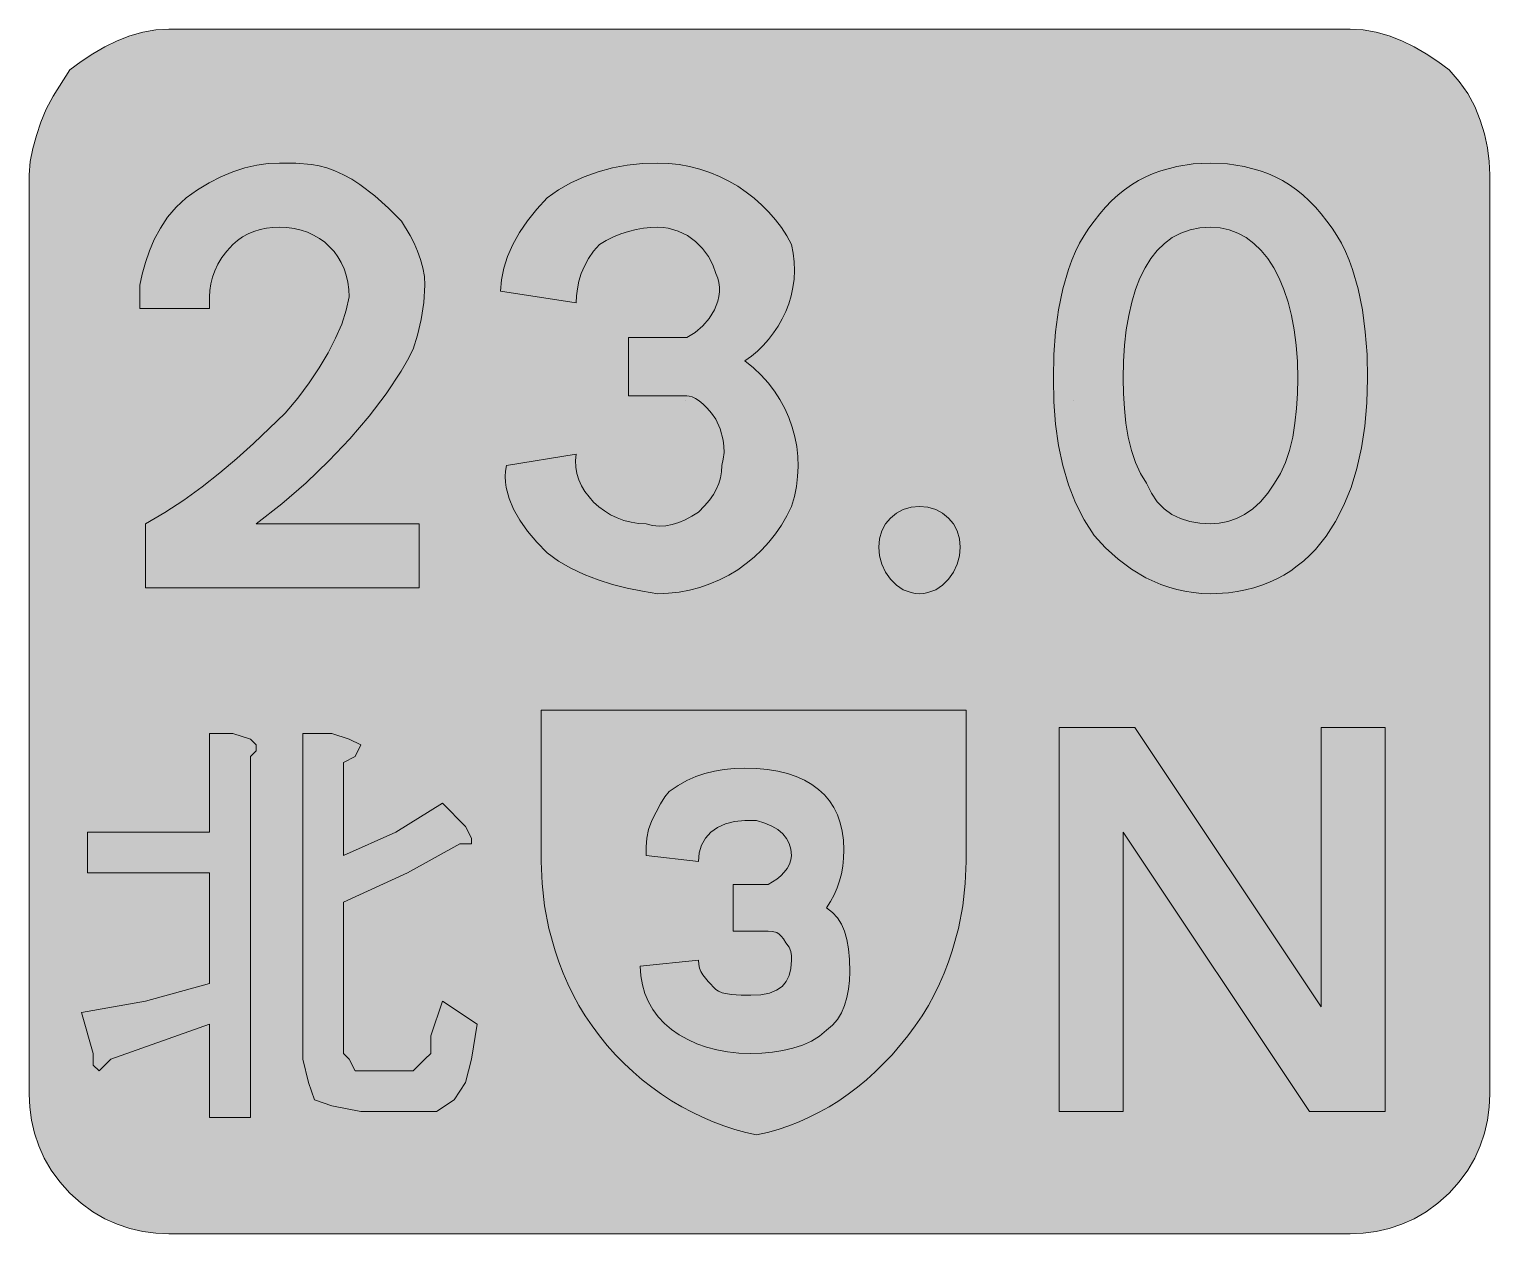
# Model space of a CAD drawing. Header units: metres. Extents: x 133 to 434, y 12 to 260.
import ezdxf

# ---------------------------------------------------------------- set-up
doc = ezdxf.new("R2010")
doc.units = ezdxf.units.M
for name, color, linetype, true_color in [('FILL_BLACK_000000', 7, 'Continuous', 0x000000), ('FILL_LIME_00FF00', 7, 'Continuous', 0x00ff00), ('FILL_WHITE_FFFFFF', 7, 'Continuous', 0xffffff), ('FILL_YELLOW_FFFF00', 7, 'Continuous', 0xffff00), ('STROKE_WHITE_FFFFFF', 7, 'Continuous', 0xffffff)]:
    doc.layers.add(name, color=color, linetype=linetype, true_color=true_color)

msp = doc.modelspace()

# ---------------------------------------------------------------- hatches: boundary and pattern name
at = {"layer": 'FILL_BLACK_000000', "true_color": 0x000000}
h = msp.add_hatch(color=7, dxfattribs=at)
h.dxf.hatch_style = 1
h.paths.add_polyline_path([(279.42, 49.04), (277.08, 49.29), (274.84, 49.7), (272.72, 50.25), (270.71, 50.96), (268.84, 51.81), (267.09, 52.79), (265.5, 53.91), (264.06, 55.15), (262.78, 56.52), (261.68, 58), (260.76, 59.59), (260.02, 61.29), (259.49, 63.09), (259.16, 64.98), (259.05, 66.96), (271.05, 68.16), (271.11, 67.31), (271.28, 66.55), (271.56, 65.84), (271.95, 65.16), (273.08, 63.77), (274.65, 62.16), (275.21, 61.76), (275.94, 61.47), (277.8, 61.11), (279.88, 60.98), (281.85, 60.96), (283.93, 61.07), (285.69, 61.41), (287.14, 61.97), (288.3, 62.76), (289.17, 63.77), (289.78, 65.01), (290.14, 66.47), (290.25, 68.16), (290.23, 69.06), (290.1, 69.96), (289.74, 70.86), (289.05, 71.76), (288.6, 72.55), (288.15, 73.15), (287.7, 73.57), (287.25, 73.86), (286.35, 74.12), (285.45, 74.16), (278.25, 74.16), (278.25, 83.76), (285.45, 83.76), (287.21, 84.87), (288.02, 85.55), (288.75, 86.31), (289.36, 87.12), (289.84, 87.98), (290.14, 88.86), (290.25, 89.76), (290.14, 91.05), (289.8, 92.23), (289.24, 93.3), (288.45, 94.26), (287.44, 95.1), (286.2, 95.83), (284.74, 96.45), (283.05, 96.96), (280.65, 96.96), (278.51, 96.8), (276.62, 96.32), (274.98, 95.57), (273.6, 94.56), (272.51, 93.33), (271.71, 91.9), (271.22, 90.3), (271.05, 88.56), (260.25, 89.76), (260.27, 91.56), (260.4, 93.36), (260.76, 95.16), (261.45, 96.96), (263.25, 100.41), (264.15, 101.85), (265.05, 102.96), (266.85, 104.2), (268.67, 105.23), (270.51, 106.06), (272.4, 106.71), (274.34, 107.19), (276.36, 107.52), (278.45, 107.7), (280.65, 107.76), (283.05, 107.69), (285.32, 107.48), (287.43, 107.14), (289.41, 106.65), (291.23, 106.04), (292.91, 105.29), (294.43, 104.42), (295.8, 103.41), (297.02, 102.28), (298.08, 101.02), (298.98, 99.64), (299.72, 98.14), (300.3, 96.52), (300.71, 94.78), (300.97, 92.93), (301.05, 90.96), (300.99, 89.21), (300.83, 87.57), (300.54, 86), (300.15, 84.51), (299.64, 83.07), (299.03, 81.68), (298.29, 80.31), (297.45, 78.96), (298.69, 78), (299.72, 76.9), (300.55, 75.63), (301.2, 74.16), (301.68, 72.47), (302.01, 70.52), (302.19, 68.3), (302.25, 65.76), (302.19, 63.96), (302.01, 62.2), (301.68, 60.49), (301.2, 58.86), (300.55, 57.35), (299.72, 55.97), (298.69, 54.77), (297.45, 53.76), (295.99, 52.52), (294.34, 51.49), (292.51, 50.66), (290.55, 50.01), (288.47, 49.53), (286.31, 49.2), (284.1, 49.02), (281.85, 48.96), (279.42, 49.04)])
at = {"layer": 'FILL_LIME_00FF00', "true_color": 0x00ff00}
h = msp.add_hatch(color=7, dxfattribs=at)
h.dxf.hatch_style = 1
h.paths.add_polyline_path([(405.45, 260.16), (408.15, 260), (410.83, 259.52), (413.49, 258.77), (416.1, 257.76), (418.66, 256.53), (421.14, 255.1), (423.55, 253.5), (425.85, 251.76), (427.93, 249.4), (429.69, 246.87), (431.14, 244.19), (432.3, 241.41), (433.17, 238.58), (433.78, 235.73), (434.14, 232.91), (434.25, 230.16), (434.25, 40.56), (434.14, 37.86), (433.78, 35.18), (433.17, 32.52), (432.3, 29.91), (431.14, 27.35), (429.69, 24.87), (427.93, 22.46), (425.85, 20.16), (423.55, 18.08), (421.14, 16.32), (418.66, 14.87), (416.1, 13.71), (413.49, 12.84), (410.83, 12.23), (408.15, 11.87), (405.45, 11.76), (161.85, 11.76), (159.15, 11.87), (156.47, 12.23), (153.81, 12.84), (151.2, 13.71), (148.64, 14.87), (146.16, 16.32), (143.75, 18.08), (141.45, 20.16), (139.37, 22.46), (137.61, 24.87), (136.16, 27.35), (135, 29.91), (134.13, 32.52), (133.52, 35.18), (133.16, 37.86), (133.05, 40.56), (133.05, 230.16), (133.26, 232.86), (133.8, 235.56), (134.57, 238.26), (135.45, 240.96), (136.56, 243.66), (138, 246.36), (141.45, 251.76), (143.75, 253.5), (146.16, 255.1), (148.64, 256.53), (151.2, 257.76), (153.81, 258.77), (156.47, 259.52), (159.15, 260), (161.85, 260.16), (405.45, 260.16)])
at = {"layer": 'FILL_WHITE_FFFFFF', "true_color": 0xffffff}
h = msp.add_hatch(color=7, dxfattribs=at)
h.dxf.hatch_style = 1
h.paths.add_polyline_path([(155.85, 202.56), (155.85, 207.36), (156.36, 209.66), (157.01, 212.03), (157.83, 214.43), (158.85, 216.81), (160.09, 219.14), (161.59, 221.37), (163.36, 223.45), (165.45, 225.36), (167.75, 227.05), (170.14, 228.51), (172.58, 229.75), (175.05, 230.76), (177.52, 231.55), (179.96, 232.11), (182.35, 232.45), (184.65, 232.56), (188.06, 232.52), (191.25, 232.26), (192.83, 231.97), (194.44, 231.55), (196.1, 230.95), (197.85, 230.16), (199.6, 229.21), (201.24, 228.15), (204.3, 225.81), (207.13, 223.24), (209.85, 220.56), (211.61, 217.65), (212.42, 216.07), (213.15, 214.41), (213.76, 212.7), (214.24, 210.94), (214.54, 209.16), (214.65, 207.36), (214.44, 203.78), (213.9, 200.31), (213.13, 197.07), (212.25, 194.16), (211.06, 191.9), (209.73, 189.61), (206.68, 184.99), (203.16, 180.34), (199.2, 175.71), (194.85, 171.13), (190.14, 166.65), (185.13, 162.32), (179.85, 158.16), (213.45, 158.16), (213.45, 144.96), (157.05, 144.96), (157.05, 158.16), (161.04, 160.52), (164.93, 163.07), (168.69, 165.8), (172.35, 168.66), (175.89, 171.64), (179.33, 174.7), (185.85, 180.96), (188.44, 184.11), (190.78, 187.24), (192.87, 190.35), (194.7, 193.41), (196.24, 196.42), (197.49, 199.35), (198.43, 202.21), (199.05, 204.96), (198.98, 206.51), (198.78, 207.99), (198.44, 209.41), (197.98, 210.75), (197.4, 212.02), (196.71, 213.21), (195.91, 214.31), (195, 215.31), (194, 216.22), (192.9, 217.02), (191.71, 217.71), (190.44, 218.29), (189.1, 218.75), (187.68, 219.09), (186.2, 219.29), (184.65, 219.36), (183.3, 219.3), (181.97, 219.13), (180.66, 218.85), (179.4, 218.46), (178.19, 217.95), (177.06, 217.33), (176, 216.6), (175.05, 215.76), (173.81, 214.41), (172.78, 213.06), (171.95, 211.71), (171.3, 210.36), (170.82, 209.01), (170.49, 207.66), (170.31, 206.31), (170.25, 204.96), (170.25, 202.56), (155.85, 202.56)])
h = msp.add_hatch(color=7, dxfattribs=at)
h.dxf.hatch_style = 1
h.paths.add_polyline_path([(256.65, 184.56), (256.65, 196.56), (266.25, 196.56), (267.45, 196.56), (268.65, 196.56), (270.38, 197.62), (271.95, 198.96), (273.29, 200.53), (274.35, 202.26), (275.07, 204.11), (275.29, 205.05), (275.4, 206.01), (275.4, 206.97), (275.28, 207.91), (275.03, 208.85), (274.65, 209.76), (274.04, 211.55), (273.11, 213.28), (271.91, 214.91), (270.45, 216.36), (268.77, 217.59), (266.89, 218.53), (264.84, 219.14), (263.76, 219.3), (262.65, 219.36), (261.25, 219.3), (259.76, 219.13), (258.22, 218.85), (256.65, 218.46), (255.08, 217.95), (253.54, 217.33), (252.05, 216.6), (250.65, 215.76), (249.41, 214.36), (248.38, 212.87), (247.55, 211.33), (246.9, 209.76), (246.42, 208.19), (246.09, 206.65), (245.91, 205.16), (245.85, 203.76), (230.25, 206.16), (230.42, 208.46), (230.91, 210.85), (231.71, 213.29), (232.8, 215.76), (234.18, 218.23), (235.82, 220.67), (237.71, 223.06), (239.85, 225.36), (242.21, 227.05), (244.76, 228.51), (247.49, 229.75), (250.35, 230.76), (253.33, 231.55), (256.39, 232.11), (259.5, 232.45), (262.65, 232.56), (264.88, 232.48), (267.08, 232.23), (269.24, 231.83), (271.35, 231.28), (273.4, 230.6), (275.39, 229.78), (277.31, 228.83), (279.15, 227.76), (280.91, 226.58), (282.57, 225.29), (284.14, 223.91), (285.6, 222.43), (286.95, 220.88), (288.18, 219.24), (289.28, 217.53), (290.25, 215.76), (290.62, 213.96), (290.82, 212.17), (290.87, 210.39), (290.78, 208.63), (290.54, 206.91), (290.17, 205.21), (289.67, 203.56), (289.05, 201.96), (288.32, 200.41), (287.48, 198.93), (286.55, 197.52), (285.53, 196.18), (284.42, 194.93), (283.23, 193.78), (281.97, 192.72), (280.65, 191.76), (282.38, 190.36), (283.97, 188.85), (285.41, 187.24), (286.71, 185.55), (287.86, 183.79), (288.86, 181.95), (289.7, 180.06), (290.4, 178.11), (290.94, 176.12), (291.33, 174.1), (291.55, 172.05), (291.62, 169.99), (291.52, 167.92), (291.26, 165.85), (290.84, 163.8), (290.25, 161.76), (289.28, 159.78), (288.18, 157.89), (286.95, 156.09), (285.6, 154.39), (284.14, 152.8), (282.57, 151.32), (280.91, 149.95), (279.15, 148.71), (277.31, 147.59), (275.39, 146.61), (273.4, 145.76), (271.35, 145.05), (269.24, 144.5), (267.08, 144.09), (264.88, 143.84), (262.65, 143.76), (259.5, 144.27), (256.39, 144.9), (253.33, 145.68), (250.35, 146.61), (247.49, 147.71), (244.76, 148.99), (242.21, 150.47), (239.85, 152.16), (237.72, 154.41), (235.84, 156.66), (234.24, 158.91), (232.95, 161.16), (232, 163.41), (231.41, 165.66), (231.27, 166.78), (231.22, 167.91), (231.28, 169.03), (231.45, 170.16), (245.85, 172.56), (245.72, 171.21), (245.78, 169.87), (246.01, 168.56), (246.41, 167.27), (246.97, 166.03), (247.66, 164.84), (248.5, 163.71), (249.45, 162.66), (250.52, 161.69), (251.69, 160.82), (252.95, 160.05), (254.29, 159.4), (255.7, 158.87), (257.17, 158.48), (258.69, 158.24), (260.25, 158.16), (261.6, 157.82), (262.95, 157.69), (264.3, 157.76), (265.65, 158.01), (267, 158.43), (268.35, 159), (269.7, 159.72), (271.05, 160.56), (272.29, 161.86), (273.32, 163.07), (274.15, 164.23), (274.8, 165.36), (275.28, 166.49), (275.61, 167.65), (275.79, 168.86), (275.85, 170.16), (276.19, 171.51), (276.34, 172.84), (276.31, 174.15), (276.15, 175.41), (275.51, 177.75), (274.65, 179.76), (273.75, 181), (272.87, 182.03), (272.01, 182.86), (271.2, 183.51), (270.44, 183.99), (269.76, 184.32), (269.15, 184.5), (268.65, 184.56), (256.65, 184.56)])
h = msp.add_hatch(color=7, dxfattribs=at)
h.dxf.hatch_style = 1
h.paths.add_polyline_path([(344.72, 197.78), (345.33, 202.31), (346.2, 206.61), (347.36, 210.62), (348.04, 212.51), (348.81, 214.32), (349.65, 216.03), (350.57, 217.64), (351.57, 219.15), (352.65, 220.56), (353.8, 222.08), (355.01, 223.49), (356.27, 224.79), (357.58, 225.98), (358.94, 227.07), (360.35, 228.05), (361.8, 228.93), (363.3, 229.71), (364.84, 230.39), (366.42, 230.98), (369.69, 231.87), (373.11, 232.39), (376.65, 232.56), (380.19, 232.39), (383.61, 231.87), (386.88, 230.98), (388.46, 230.39), (390, 229.71), (391.5, 228.93), (392.95, 228.05), (394.36, 227.07), (395.72, 225.98), (397.03, 224.79), (398.29, 223.49), (399.5, 222.08), (400.65, 220.56), (401.73, 219.15), (402.73, 217.64), (403.65, 216.03), (404.49, 214.32), (405.26, 212.51), (405.94, 210.62), (407.1, 206.61), (407.97, 202.31), (408.58, 197.78), (408.94, 193.05), (409.05, 188.16), (408.91, 183.11), (408.49, 178.33), (407.81, 173.81), (406.86, 169.58), (405.64, 165.63), (404.18, 161.98), (402.46, 158.64), (400.5, 155.61), (398.3, 152.9), (397.11, 151.68), (395.87, 150.53), (394.56, 149.47), (393.2, 148.5), (391.79, 147.61), (390.32, 146.82), (388.79, 146.11), (387.22, 145.49), (385.58, 144.97), (383.9, 144.54), (382.16, 144.2), (380.38, 143.96), (376.65, 143.76), (374.86, 143.82), (373.11, 143.98), (371.38, 144.25), (369.69, 144.62), (368.04, 145.09), (366.42, 145.66), (363.3, 147.06), (360.35, 148.8), (357.58, 150.85), (355.01, 153.18), (352.65, 155.76), (350.57, 159.02), (348.81, 162.51), (347.36, 166.22), (346.2, 170.16), (345.33, 174.32), (344.72, 178.71), (344.36, 183.32), (344.25, 188.16), (344.36, 193.05), (344.72, 197.78)])
h.paths.add_polyline_path([(380.23, 158.63), (381.99, 159.24), (383.7, 160.11), (385.36, 161.27), (386.94, 162.72), (388.45, 164.48), (389.85, 166.56), (391.09, 168.52), (392.12, 170.78), (392.95, 173.29), (393.6, 176.01), (394.08, 178.9), (394.41, 181.92), (394.59, 185.02), (394.65, 188.16), (394.57, 191.67), (394.32, 195.01), (393.91, 198.17), (393.36, 201.13), (392.65, 203.9), (391.8, 206.47), (390.82, 208.82), (389.7, 210.96), (388.46, 212.87), (387.09, 214.55), (385.61, 215.99), (384.02, 217.18), (382.32, 218.13), (380.52, 218.81), (378.63, 219.22), (376.65, 219.36), (374.47, 219.22), (372.43, 218.81), (370.53, 218.13), (368.78, 217.18), (367.16, 215.99), (365.68, 214.55), (364.35, 212.87), (363.15, 210.96), (362.1, 208.82), (361.18, 206.47), (360.41, 203.9), (359.78, 201.13), (359.28, 198.17), (358.93, 195.01), (358.72, 191.67), (358.65, 188.16), (358.71, 185.02), (358.89, 181.92), (359.22, 178.9), (359.7, 176.01), (360.35, 173.29), (361.18, 170.78), (362.21, 168.52), (363.45, 166.56), (364.46, 164.48), (365.68, 162.72), (367.1, 161.27), (368.7, 160.11), (370.47, 159.24), (372.39, 158.63), (374.46, 158.27), (376.65, 158.16), (378.45, 158.27), (380.23, 158.63)], flags=16)
h = msp.add_hatch(color=7, dxfattribs=at)
h.dxf.hatch_style = 1
h.paths.add_polyline_path([(324.89, 151.57), (324.41, 149.83), (323.66, 148.21), (322.65, 146.76), (321.42, 145.53), (319.99, 144.58), (318.39, 143.98), (317.54, 143.82), (316.65, 143.76), (315.76, 143.82), (314.91, 143.98), (313.31, 144.58), (311.88, 145.53), (310.65, 146.76), (309.64, 148.21), (308.89, 149.83), (308.41, 151.57), (308.25, 153.36), (308.41, 155.1), (308.89, 156.7), (309.64, 158.13), (310.65, 159.36), (311.88, 160.37), (313.31, 161.12), (314.91, 161.6), (316.65, 161.76), (318.39, 161.6), (319.99, 161.12), (321.42, 160.37), (322.65, 159.36), (323.66, 158.13), (324.41, 156.7), (324.89, 155.1), (325.05, 153.36), (324.89, 151.57)])
h = msp.add_hatch(color=7, dxfattribs=at)
h.dxf.hatch_style = 1
h.paths.add_polyline_path([(170.25, 94.56), (170.25, 114.96), (175.05, 114.96), (178.65, 113.76), (179.85, 112.56), (179.85, 111.36), (178.65, 110.16), (178.65, 35.76), (170.25, 35.76), (170.25, 54.96), (149.85, 47.76), (148.65, 46.56), (147.45, 45.36), (146.25, 46.56), (146.25, 48.96), (143.85, 57.36), (157.05, 59.76), (170.25, 63.36), (170.25, 86.16), (145.05, 86.16), (145.05, 94.56), (170.25, 94.56)])
h = msp.add_hatch(color=7, dxfattribs=at)
h.dxf.hatch_style = 1
h.paths.add_polyline_path([(195.45, 114.96), (199.05, 113.76), (201.45, 112.56), (200.25, 110.16), (197.85, 108.96), (197.85, 89.76), (208.65, 94.56), (218.25, 100.56), (223.05, 95.76), (224.25, 93.36), (224.25, 92.16), (223.05, 92.16), (221.85, 92.16), (211.05, 86.16), (197.85, 80.16), (197.85, 52.56), (197.85, 48.96), (199.05, 47.76), (200.25, 45.36), (202.65, 45.36), (209.85, 45.36), (212.25, 45.36), (214.65, 47.76), (215.85, 48.96), (215.85, 52.56), (218.25, 59.76), (225.45, 54.96), (224.25, 47.76), (223.05, 42.96), (220.65, 39.36), (217.05, 36.96), (212.25, 36.96), (201.45, 36.96), (195.45, 38.16), (191.85, 39.36), (190.65, 42.96), (189.45, 47.76), (189.45, 114.96), (195.45, 114.96)])
h = msp.add_hatch(color=7, dxfattribs=at)
h.dxf.hatch_style = 1
h.paths.add_polyline_path([(358.65, 94.56), (358.65, 36.96), (345.45, 36.96), (345.45, 116.16), (361.05, 116.16), (399.45, 58.56), (399.45, 116.16), (412.65, 116.16), (412.65, 36.96), (397.05, 36.96), (358.65, 94.56)])
at = {"layer": 'FILL_YELLOW_FFFF00', "true_color": 0xffff00}
h = msp.add_hatch(color=7, dxfattribs=at)
h.dxf.hatch_style = 1
h.paths.add_polyline_path([(280.8, 32.67), (278.56, 33.28), (276.32, 34.01), (274.11, 34.84), (271.91, 35.78), (269.74, 36.82), (267.6, 37.97), (265.5, 39.21), (263.44, 40.55), (261.43, 41.99), (259.47, 43.53), (257.57, 45.15), (255.73, 46.87), (253.96, 48.68), (252.27, 50.58), (250.65, 52.56), (249.13, 54.61), (247.72, 56.72), (246.42, 58.86), (245.23, 61.05), (244.14, 63.28), (243.16, 65.53), (242.28, 67.81), (241.5, 70.11), (240.23, 74.74), (239.34, 79.39), (238.82, 84.01), (238.65, 88.56), (238.65, 119.76), (326.25, 119.76), (326.25, 88.56), (326.08, 84.01), (325.56, 79.39), (324.67, 74.74), (323.4, 70.11), (322.62, 67.81), (321.74, 65.53), (320.76, 63.28), (319.67, 61.05), (318.48, 58.86), (317.18, 56.72), (315.77, 54.61), (314.25, 52.56), (310.99, 48.68), (307.52, 45.15), (305.71, 43.53), (303.85, 41.99), (301.95, 40.55), (300, 39.21), (298.01, 37.97), (295.98, 36.82), (293.91, 35.78), (291.81, 34.84), (289.67, 34.01), (287.49, 33.28), (285.29, 32.67), (283.05, 32.16), (280.8, 32.67)])

# ---------------------------------------------------------------- linework, layer by layer
at = {"layer": 'FILL_BLACK_000000', "lineweight": 0, "true_color": 0x000000}
msp.add_lwpolyline([(279.42, 49.04), (277.08, 49.29), (274.84, 49.7), (272.72, 50.25), (270.71, 50.96), (268.84, 51.81), (267.09, 52.79), (265.5, 53.91), (264.06, 55.15), (262.78, 56.52), (261.68, 58), (260.76, 59.59), (260.02, 61.29), (259.49, 63.09), (259.16, 64.98), (259.05, 66.96), (271.05, 68.16), (271.11, 67.31), (271.28, 66.55), (271.56, 65.84), (271.95, 65.16), (273.08, 63.77), (274.65, 62.16), (275.21, 61.76), (275.94, 61.47), (277.8, 61.11), (279.88, 60.98), (281.85, 60.96), (283.93, 61.07), (285.69, 61.41), (287.14, 61.97), (288.3, 62.76), (289.17, 63.77), (289.78, 65.01), (290.14, 66.47), (290.25, 68.16), (290.23, 69.06), (290.1, 69.96), (289.74, 70.86), (289.05, 71.76), (288.6, 72.55), (288.15, 73.15), (287.7, 73.57), (287.25, 73.86), (286.35, 74.12), (285.45, 74.16), (278.25, 74.16), (278.25, 83.76), (285.45, 83.76), (287.21, 84.87), (288.02, 85.55), (288.75, 86.31), (289.36, 87.12), (289.84, 87.98), (290.14, 88.86), (290.25, 89.76), (290.14, 91.05), (289.8, 92.23), (289.24, 93.3), (288.45, 94.26), (287.44, 95.1), (286.2, 95.83), (284.74, 96.45), (283.05, 96.96), (280.65, 96.96), (278.51, 96.8), (276.62, 96.32), (274.98, 95.57), (273.6, 94.56), (272.51, 93.33), (271.71, 91.9), (271.22, 90.3), (271.05, 88.56), (260.25, 89.76), (260.27, 91.56), (260.4, 93.36), (260.76, 95.16), (261.45, 96.96), (263.25, 100.41), (264.15, 101.85), (265.05, 102.96), (266.85, 104.2), (268.67, 105.23), (270.51, 106.06), (272.4, 106.71), (274.34, 107.19), (276.36, 107.52), (278.45, 107.7), (280.65, 107.76), (283.05, 107.69), (285.32, 107.48), (287.43, 107.14), (289.41, 106.65), (291.23, 106.04), (292.91, 105.29), (294.43, 104.42), (295.8, 103.41), (297.02, 102.28), (298.08, 101.02), (298.98, 99.64), (299.72, 98.14), (300.3, 96.52), (300.71, 94.78), (300.97, 92.93), (301.05, 90.96), (300.99, 89.21), (300.83, 87.57), (300.54, 86), (300.15, 84.51), (299.64, 83.07), (299.03, 81.68), (298.29, 80.31), (297.45, 78.96), (298.69, 78), (299.72, 76.9), (300.55, 75.63), (301.2, 74.16), (301.68, 72.47), (302.01, 70.52), (302.19, 68.3), (302.25, 65.76), (302.19, 63.96), (302.01, 62.2), (301.68, 60.49), (301.2, 58.86), (300.55, 57.35), (299.72, 55.97), (298.69, 54.77), (297.45, 53.76), (295.99, 52.52), (294.34, 51.49), (292.51, 50.66), (290.55, 50.01), (288.47, 49.53), (286.31, 49.2), (284.1, 49.02), (281.85, 48.96)], close=True, dxfattribs=at)
at = {"layer": 'FILL_LIME_00FF00', "lineweight": 0, "true_color": 0x00ff00}
msp.add_lwpolyline([(405.45, 260.16), (408.15, 260), (410.83, 259.52), (413.49, 258.77), (416.1, 257.76), (418.66, 256.53), (421.14, 255.1), (423.55, 253.5), (425.85, 251.76), (427.93, 249.4), (429.69, 246.87), (431.14, 244.19), (432.3, 241.41), (433.17, 238.58), (433.78, 235.73), (434.14, 232.91), (434.25, 230.16), (434.25, 40.56), (434.14, 37.86), (433.78, 35.18), (433.17, 32.52), (432.3, 29.91), (431.14, 27.35), (429.69, 24.87), (427.93, 22.46), (425.85, 20.16), (423.55, 18.08), (421.14, 16.32), (418.66, 14.87), (416.1, 13.71), (413.49, 12.84), (410.83, 12.23), (408.15, 11.87), (405.45, 11.76), (161.85, 11.76), (159.15, 11.87), (156.47, 12.23), (153.81, 12.84), (151.2, 13.71), (148.64, 14.87), (146.16, 16.32), (143.75, 18.08), (141.45, 20.16), (139.37, 22.46), (137.61, 24.87), (136.16, 27.35), (135, 29.91), (134.13, 32.52), (133.52, 35.18), (133.16, 37.86), (133.05, 40.56), (133.05, 230.16), (133.26, 232.86), (133.8, 235.56), (134.57, 238.26), (135.45, 240.96), (136.56, 243.66), (138, 246.36), (141.45, 251.76), (143.75, 253.5), (146.16, 255.1), (148.64, 256.53), (151.2, 257.76), (153.81, 258.77), (156.47, 259.52), (159.15, 260), (161.85, 260.16)], close=True, dxfattribs=at)
at = {"layer": 'FILL_WHITE_FFFFFF', "lineweight": 0, "true_color": 0xffffff}
for points in [[(155.85, 202.56), (155.85, 207.36), (156.36, 209.66), (157.01, 212.03), (157.83, 214.43), (158.85, 216.81), (160.09, 219.14), (161.59, 221.37), (163.36, 223.45), (165.45, 225.36), (167.75, 227.05), (170.14, 228.51), (172.58, 229.75), (175.05, 230.76), (177.52, 231.55), (179.96, 232.11), (182.35, 232.45), (184.65, 232.56), (188.06, 232.52), (191.25, 232.26), (192.83, 231.97), (194.44, 231.55), (196.1, 230.95), (197.85, 230.16), (199.6, 229.21), (201.24, 228.15), (204.3, 225.81), (207.13, 223.24), (209.85, 220.56), (211.61, 217.65), (212.42, 216.07), (213.15, 214.41), (213.76, 212.7), (214.24, 210.94), (214.54, 209.16), (214.65, 207.36), (214.44, 203.78), (213.9, 200.31), (213.13, 197.07), (212.25, 194.16), (211.06, 191.9), (209.73, 189.61), (206.68, 184.99), (203.16, 180.34), (199.2, 175.71), (194.85, 171.13), (190.14, 166.65), (185.13, 162.32), (179.85, 158.16), (213.45, 158.16), (213.45, 144.96), (157.05, 144.96), (157.05, 158.16), (161.04, 160.52), (164.93, 163.07), (168.69, 165.8), (172.35, 168.66), (175.89, 171.64), (179.33, 174.7), (185.85, 180.96), (188.44, 184.11), (190.78, 187.24), (192.87, 190.35), (194.7, 193.41), (196.24, 196.42), (197.49, 199.35), (198.43, 202.21), (199.05, 204.96), (198.98, 206.51), (198.78, 207.99), (198.44, 209.41), (197.98, 210.75), (197.4, 212.02), (196.71, 213.21), (195.91, 214.31), (195, 215.31), (194, 216.22), (192.9, 217.02), (191.71, 217.71), (190.44, 218.29), (189.1, 218.75), (187.68, 219.09), (186.2, 219.29), (184.65, 219.36), (183.3, 219.3), (181.97, 219.13), (180.66, 218.85), (179.4, 218.46), (178.19, 217.95), (177.06, 217.33), (176, 216.6), (175.05, 215.76), (173.81, 214.41), (172.78, 213.06), (171.95, 211.71), (171.3, 210.36), (170.82, 209.01), (170.49, 207.66), (170.31, 206.31), (170.25, 204.96), (170.25, 202.56)], [(256.65, 184.56), (256.65, 196.56), (266.25, 196.56), (267.45, 196.56), (268.65, 196.56), (270.38, 197.62), (271.95, 198.96), (273.29, 200.53), (274.35, 202.26), (275.07, 204.11), (275.29, 205.05), (275.4, 206.01), (275.4, 206.97), (275.28, 207.91), (275.03, 208.85), (274.65, 209.76), (274.04, 211.55), (273.11, 213.28), (271.91, 214.91), (270.45, 216.36), (268.77, 217.59), (266.89, 218.53), (264.84, 219.14), (263.76, 219.3), (262.65, 219.36), (261.25, 219.3), (259.76, 219.13), (258.22, 218.85), (256.65, 218.46), (255.08, 217.95), (253.54, 217.33), (252.05, 216.6), (250.65, 215.76), (249.41, 214.36), (248.38, 212.87), (247.55, 211.33), (246.9, 209.76), (246.42, 208.19), (246.09, 206.65), (245.91, 205.16), (245.85, 203.76), (230.25, 206.16), (230.42, 208.46), (230.91, 210.85), (231.71, 213.29), (232.8, 215.76), (234.18, 218.23), (235.82, 220.67), (237.71, 223.06), (239.85, 225.36), (242.21, 227.05), (244.76, 228.51), (247.49, 229.75), (250.35, 230.76), (253.33, 231.55), (256.39, 232.11), (259.5, 232.45), (262.65, 232.56), (264.88, 232.48), (267.08, 232.23), (269.24, 231.83), (271.35, 231.28), (273.4, 230.6), (275.39, 229.78), (277.31, 228.83), (279.15, 227.76), (280.91, 226.58), (282.57, 225.29), (284.14, 223.91), (285.6, 222.43), (286.95, 220.88), (288.18, 219.24), (289.28, 217.53), (290.25, 215.76), (290.62, 213.96), (290.82, 212.17), (290.87, 210.39), (290.78, 208.63), (290.54, 206.91), (290.17, 205.21), (289.67, 203.56), (289.05, 201.96), (288.32, 200.41), (287.48, 198.93), (286.55, 197.52), (285.53, 196.18), (284.42, 194.93), (283.23, 193.78), (281.97, 192.72), (280.65, 191.76), (282.38, 190.36), (283.97, 188.85), (285.41, 187.24), (286.71, 185.55), (287.86, 183.79), (288.86, 181.95), (289.7, 180.06), (290.4, 178.11), (290.94, 176.12), (291.33, 174.1), (291.55, 172.05), (291.62, 169.99), (291.52, 167.92), (291.26, 165.85), (290.84, 163.8), (290.25, 161.76), (289.28, 159.78), (288.18, 157.89), (286.95, 156.09), (285.6, 154.39), (284.14, 152.8), (282.57, 151.32), (280.91, 149.95), (279.15, 148.71), (277.31, 147.59), (275.39, 146.61), (273.4, 145.76), (271.35, 145.05), (269.24, 144.5), (267.08, 144.09), (264.88, 143.84), (262.65, 143.76), (259.5, 144.27), (256.39, 144.9), (253.33, 145.68), (250.35, 146.61), (247.49, 147.71), (244.76, 148.99), (242.21, 150.47), (239.85, 152.16), (237.72, 154.41), (235.84, 156.66), (234.24, 158.91), (232.95, 161.16), (232, 163.41), (231.41, 165.66), (231.27, 166.78), (231.22, 167.91), (231.28, 169.03), (231.45, 170.16), (245.85, 172.56), (245.72, 171.21), (245.78, 169.87), (246.01, 168.56), (246.41, 167.27), (246.97, 166.03), (247.66, 164.84), (248.5, 163.71), (249.45, 162.66), (250.52, 161.69), (251.69, 160.82), (252.95, 160.05), (254.29, 159.4), (255.7, 158.87), (257.17, 158.48), (258.69, 158.24), (260.25, 158.16), (261.6, 157.82), (262.95, 157.69), (264.3, 157.76), (265.65, 158.01), (267, 158.43), (268.35, 159), (269.7, 159.72), (271.05, 160.56), (272.29, 161.86), (273.32, 163.07), (274.15, 164.23), (274.8, 165.36), (275.28, 166.49), (275.61, 167.65), (275.79, 168.86), (275.85, 170.16), (276.19, 171.51), (276.34, 172.84), (276.31, 174.15), (276.15, 175.41), (275.51, 177.75), (274.65, 179.76), (273.75, 181), (272.87, 182.03), (272.01, 182.86), (271.2, 183.51), (270.44, 183.99), (269.76, 184.32), (269.15, 184.5), (268.65, 184.56)], [(344.72, 197.78), (345.33, 202.31), (346.2, 206.61), (347.36, 210.62), (348.04, 212.51), (348.81, 214.32), (349.65, 216.03), (350.57, 217.64), (351.57, 219.15), (352.65, 220.56), (353.8, 222.08), (355.01, 223.49), (356.27, 224.79), (357.58, 225.98), (358.94, 227.07), (360.35, 228.05), (361.8, 228.93), (363.3, 229.71), (364.84, 230.39), (366.42, 230.98), (369.69, 231.87), (373.11, 232.39), (376.65, 232.56), (380.19, 232.39), (383.61, 231.87), (386.88, 230.98), (388.46, 230.39), (390, 229.71), (391.5, 228.93), (392.95, 228.05), (394.36, 227.07), (395.72, 225.98), (397.03, 224.79), (398.29, 223.49), (399.5, 222.08), (400.65, 220.56), (401.73, 219.15), (402.73, 217.64), (403.65, 216.03), (404.49, 214.32), (405.26, 212.51), (405.94, 210.62), (407.1, 206.61), (407.97, 202.31), (408.58, 197.78), (408.94, 193.05), (409.05, 188.16), (408.91, 183.11), (408.49, 178.33), (407.81, 173.81), (406.86, 169.58), (405.64, 165.63), (404.18, 161.98), (402.46, 158.64), (400.5, 155.61), (398.3, 152.9), (397.11, 151.68), (395.87, 150.53), (394.56, 149.47), (393.2, 148.5), (391.79, 147.61), (390.32, 146.82), (388.79, 146.11), (387.22, 145.49), (385.58, 144.97), (383.9, 144.54), (382.16, 144.2), (380.38, 143.96), (376.65, 143.76), (374.86, 143.82), (373.11, 143.98), (371.38, 144.25), (369.69, 144.62), (368.04, 145.09), (366.42, 145.66), (363.3, 147.06), (360.35, 148.8), (357.58, 150.85), (355.01, 153.18), (352.65, 155.76), (350.57, 159.02), (348.81, 162.51), (347.36, 166.22), (346.2, 170.16), (345.33, 174.32), (344.72, 178.71), (344.36, 183.32), (344.25, 188.16), (344.36, 193.05)], [(380.23, 158.63), (381.99, 159.24), (383.7, 160.11), (385.36, 161.27), (386.94, 162.72), (388.45, 164.48), (389.85, 166.56), (391.09, 168.52), (392.12, 170.78), (392.95, 173.29), (393.6, 176.01), (394.08, 178.9), (394.41, 181.92), (394.59, 185.02), (394.65, 188.16), (394.57, 191.67), (394.32, 195.01), (393.91, 198.17), (393.36, 201.13), (392.65, 203.9), (391.8, 206.47), (390.82, 208.82), (389.7, 210.96), (388.46, 212.87), (387.09, 214.55), (385.61, 215.99), (384.02, 217.18), (382.32, 218.13), (380.52, 218.81), (378.63, 219.22), (376.65, 219.36), (374.47, 219.22), (372.43, 218.81), (370.53, 218.13), (368.78, 217.18), (367.16, 215.99), (365.68, 214.55), (364.35, 212.87), (363.15, 210.96), (362.1, 208.82), (361.18, 206.47), (360.41, 203.9), (359.78, 201.13), (359.28, 198.17), (358.93, 195.01), (358.72, 191.67), (358.65, 188.16), (358.71, 185.02), (358.89, 181.92), (359.22, 178.9), (359.7, 176.01), (360.35, 173.29), (361.18, 170.78), (362.21, 168.52), (363.45, 166.56), (364.46, 164.48), (365.68, 162.72), (367.1, 161.27), (368.7, 160.11), (370.47, 159.24), (372.39, 158.63), (374.46, 158.27), (376.65, 158.16), (378.45, 158.27)], [(324.89, 151.57), (324.41, 149.83), (323.66, 148.21), (322.65, 146.76), (321.42, 145.53), (319.99, 144.58), (318.39, 143.98), (317.54, 143.82), (316.65, 143.76), (315.76, 143.82), (314.91, 143.98), (313.31, 144.58), (311.88, 145.53), (310.65, 146.76), (309.64, 148.21), (308.89, 149.83), (308.41, 151.57), (308.25, 153.36), (308.41, 155.1), (308.89, 156.7), (309.64, 158.13), (310.65, 159.36), (311.88, 160.37), (313.31, 161.12), (314.91, 161.6), (316.65, 161.76), (318.39, 161.6), (319.99, 161.12), (321.42, 160.37), (322.65, 159.36), (323.66, 158.13), (324.41, 156.7), (324.89, 155.1), (325.05, 153.36)], [(170.25, 94.56), (170.25, 114.96), (175.05, 114.96), (178.65, 113.76), (179.85, 112.56), (179.85, 111.36), (178.65, 110.16), (178.65, 35.76), (170.25, 35.76), (170.25, 54.96), (149.85, 47.76), (148.65, 46.56), (147.45, 45.36), (146.25, 46.56), (146.25, 48.96), (143.85, 57.36), (157.05, 59.76), (170.25, 63.36), (170.25, 86.16), (145.05, 86.16), (145.05, 94.56)], [(195.45, 114.96), (199.05, 113.76), (201.45, 112.56), (200.25, 110.16), (197.85, 108.96), (197.85, 89.76), (208.65, 94.56), (218.25, 100.56), (223.05, 95.76), (224.25, 93.36), (224.25, 92.16), (223.05, 92.16), (221.85, 92.16), (211.05, 86.16), (197.85, 80.16), (197.85, 52.56), (197.85, 48.96), (199.05, 47.76), (200.25, 45.36), (202.65, 45.36), (209.85, 45.36), (212.25, 45.36), (214.65, 47.76), (215.85, 48.96), (215.85, 52.56), (218.25, 59.76), (225.45, 54.96), (224.25, 47.76), (223.05, 42.96), (220.65, 39.36), (217.05, 36.96), (212.25, 36.96), (201.45, 36.96), (195.45, 38.16), (191.85, 39.36), (190.65, 42.96), (189.45, 47.76), (189.45, 114.96)], [(358.65, 94.56), (358.65, 36.96), (345.45, 36.96), (345.45, 116.16), (361.05, 116.16), (399.45, 58.56), (399.45, 116.16), (412.65, 116.16), (412.65, 36.96), (397.05, 36.96)]]:
    msp.add_lwpolyline(points, close=True, dxfattribs=at)
at = {"layer": 'FILL_YELLOW_FFFF00', "lineweight": 0, "true_color": 0xffff00}
msp.add_lwpolyline([(280.8, 32.67), (278.56, 33.28), (276.32, 34.01), (274.11, 34.84), (271.91, 35.78), (269.74, 36.82), (267.6, 37.97), (265.5, 39.21), (263.44, 40.55), (261.43, 41.99), (259.47, 43.53), (257.57, 45.15), (255.73, 46.87), (253.96, 48.68), (252.27, 50.58), (250.65, 52.56), (249.13, 54.61), (247.72, 56.72), (246.42, 58.86), (245.23, 61.05), (244.14, 63.28), (243.16, 65.53), (242.28, 67.81), (241.5, 70.11), (240.23, 74.74), (239.34, 79.39), (238.82, 84.01), (238.65, 88.56), (238.65, 119.76), (326.25, 119.76), (326.25, 88.56), (326.08, 84.01), (325.56, 79.39), (324.67, 74.74), (323.4, 70.11), (322.62, 67.81), (321.74, 65.53), (320.76, 63.28), (319.67, 61.05), (318.48, 58.86), (317.18, 56.72), (315.77, 54.61), (314.25, 52.56), (310.99, 48.68), (307.52, 45.15), (305.71, 43.53), (303.85, 41.99), (301.95, 40.55), (300, 39.21), (298.01, 37.97), (295.98, 36.82), (293.91, 35.78), (291.81, 34.84), (289.67, 34.01), (287.49, 33.28), (285.29, 32.67), (283.05, 32.16)], close=True, dxfattribs=at)
at = {"layer": 'STROKE_WHITE_FFFFFF', "lineweight": 0, "true_color": 0xffffff}
for points in [[(344.25, 188.16), (344.25, 188.16)], [(268.45, 183.6), (268.45, 183.6)], [(348.45, 183.6), (348.45, 183.6)], [(348.45, 183.6), (348.45, 183.6)], [(348.45, 183.6), (348.45, 183.6)], [(348.45, 183.6), (348.45, 183.6)], [(348.45, 183.6), (348.45, 183.6)]]:
    msp.add_lwpolyline(points, dxfattribs=at)

doc.saveas('drawing.dxf')
